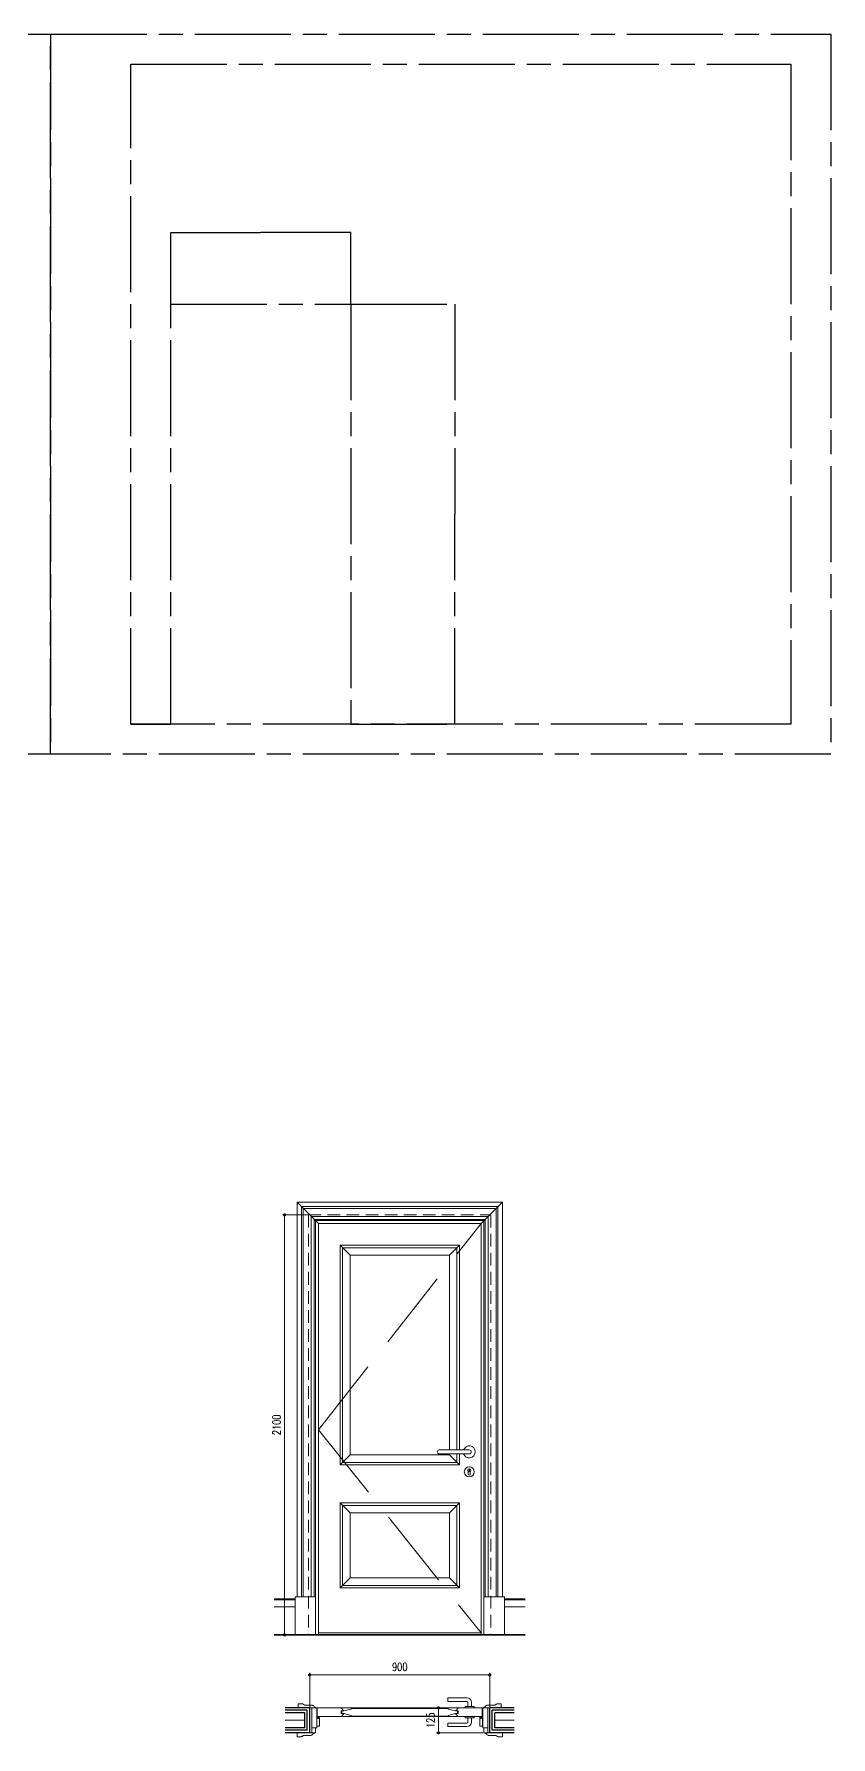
# Model space of a CAD drawing. Header units: inches. Extents: x 4882 to 24082, y 3624 to 18190.
# Drawn here: x 19628 to 23611, y 9678 to 18190 of the extents above; entities that cross this region are included whole.
import ezdxf

# ---------------------------------------------------------------- set-up
doc = ezdxf.new("R2010")
doc.units = ezdxf.units.IN
doc.header["$MEASUREMENT"] = 0
for name, pattern in [('ACAD_ISO08W100', [36, 24, -3, 6, -3]), ('DASHED', [70, 50, -20]), ('HIDDEN', [9.525, 6.35, -3.175])]:
    doc.linetypes.add(name, pattern=pattern)
for name, color, linetype, lineweight in [('0_20mm_Line_Weight', 3, 'Continuous', 20), ('0_35mm_Line_Weight', 4, 'Continuous', 35), ('Dimensions_Levels', 30, 'Continuous', 18), ('Doors', 250, 'Continuous', 20), ('Insulation', 31, 'Continuous', 9), ('Partition_Framed', 4, 'Continuous', 25), ('Window_Pivot_Lines', 91, 'Continuous', 9)]:
    doc.layers.add(name, color=color, linetype=linetype, lineweight=lineweight)
doc.styles.add('0020_Notes', font='romans.shx', dxfattribs={"width": 0.75, "height": 40})
doc.styles.get("Standard").update_dxf_attribs({"font": 'arial.ttf'})
doc.linetypes.add('BATTING', pattern='A,0.00254,-2.54,[134,ltypeshp.shx,S=2.54,R=0,X=-2.54,Y=0],-5.08,[134,ltypeshp.shx,S=2.54,R=180,X=2.54,Y=0],-2.54', length=10.16254)
doc.dimstyles.new('dim 20_dwgmodels.com', dxfattribs={"dimtxt": 40, "dimasz": 16, "dimexe": 10, "dimexo": 5, "dimgap": 20, "dimtad": 1, "dimdec": 0, "dimdsep": 46, "dimtxsty": '0020_Notes', "dimblk": 'DOT', "dimcen": 2.5, "dimclrd": 4, "dimclre": 4, "dimclrt": 90, "dimadec": 0, "dimazin": 0, "dimtfac": 1, "dimtdec": 0, "dimtmove": 0, "dimatfit": 3, "dimldrblk": 'DOT', "dimfxl": 1, "dimtolj": 1, "dimlwd": 18, "dimlwe": 18, "dimarcsym": 0})
doc.dimstyles.get("Standard").update_dxf_attribs({"dimtxt": 0.18, "dimasz": 0.18, "dimexe": 0.18, "dimexo": 0.0625, "dimgap": 0.09, "dimtad": 0, "dimtih": 1, "dimtoh": 1, "dimdec": 4, "dimzin": 0, "dimdsep": 46, "dimtxsty": 'Standard', "dimcen": 0.09, "dimadec": 0, "dimazin": 0, "dimtfac": 1, "dimtdec": 4, "dimtofl": 0, "dimtmove": 0, "dimatfit": 3, "dimfxl": 1, "dimtolj": 1, "dimtzin": 0, "dimarcsym": 0})

# ---------------------------------------------------------------- blocks, each defined once
blk = doc.blocks.new('*D89')
at = {"color": 0, "linetype": 'ACAD_ISO08W100', "lineweight": -2, "ltscale": 20, "transparency": 16777216}
for p, q in [((21211.1, 16840.2), (21732.2, 16840.2)), ((21732, 16840), (21732, 15790.4)), ((21732, 14740.4), (21732, 15790)), ((21211.1, 14740.2), (21732.2, 14740.2))]:
    blk.add_line(p, q, dxfattribs=at)
at = {"color": 0, "linetype": 'ACAD_ISO08W100', "ltscale": 20, "transparency": 16777216}
for points in [[(21732, 16840), (21732.1, 16840), (21732, 16840.2)], [(21732, 14740.4), (21732.1, 14740.4), (21732, 14740.2)]]:
    blk.add_solid(points, dxfattribs=at)
at = {"color": 0, "linetype": 'ACAD_ISO08W100', "ltscale": 20, "transparency": 16777216, "insert": (21732, 15790.2), "char_height": 0.18, "attachment_point": 5}
blk.add_mtext('\\A1;2100.0000', dxfattribs=at)
blk = doc.blocks.new('*D90')
at = {"color": 0, "linetype": 'ACAD_ISO08W100', "lineweight": -2, "ltscale": 20, "transparency": 16777216}
for p, q in [((20311, 16840.2), (20311, 17197.9)), ((20311.2, 17197.7), (20760.4, 17197.7)), ((21210.9, 17197.7), (20761.6, 17197.7)), ((21211, 16840.2), (21211, 17197.9))]:
    blk.add_line(p, q, dxfattribs=at)
at = {"color": 0, "linetype": 'ACAD_ISO08W100', "ltscale": 20, "transparency": 16777216}
for points in [[(20311.2, 17197.7), (20311.2, 17197.6), (20311, 17197.7)], [(21210.9, 17197.7), (21210.9, 17197.6), (21211, 17197.7)]]:
    blk.add_solid(points, dxfattribs=at)
at = {"color": 0, "linetype": 'ACAD_ISO08W100', "ltscale": 20, "transparency": 16777216, "insert": (20761, 17197.7), "char_height": 0.18, "attachment_point": 5}
blk.add_mtext('\\A1;900.0000', dxfattribs=at)
blk = doc.blocks.new('_Dot')
at = {"color": 0, "lineweight": -2}
blk.add_line((-0.5, 0), (-1, 0), dxfattribs=at)
at = {"color": 0, "const_width": 0.5}
blk.add_lwpolyline([(-0.25, 0, 1), (0.25, 0, 1)], format="xyb", close=True, dxfattribs=at)
blk = doc.blocks.new('*D74')
at = {"layer": 'Dimensions_Levels', "color": 4, "lineweight": 18, "transparency": 16777216}
for p, q in [((21050.5, 12287.8), (20870.1, 12287.8)), ((20880.1, 10203.8), (20880.1, 12271.8)), ((20927.8, 10187.8), (20870.1, 10187.8))]:
    blk.add_line(p, q, dxfattribs=at)
at = {"layer": 'Dimensions_Levels', "color": 4, "lineweight": 18, "transparency": 16777216, "xscale": 16, "yscale": 16, "zscale": 16}
for p, rotation in [((20880.1, 12287.8), 90), ((20880.1, 10187.8), 270)]:
    blk.add_blockref('_Dot', p, dxfattribs=dict(at, rotation=rotation))
at = {"layer": 'Dimensions_Levels', "color": 90, "transparency": 16777216, "insert": (20840.1, 11237.8), "char_height": 40, "attachment_point": 5, "rotation": 90, "style": '0020_Notes'}
blk.add_mtext('\\A1;2100', dxfattribs=at)
blk = doc.blocks.new('*D72')
at = {"layer": 'Dimensions_Levels', "color": 4, "lineweight": 18, "transparency": 16777216}
for p, q in [((21005.8, 9828.3), (21005.8, 9997.7)), ((21021.8, 9987.7), (21889.8, 9987.7)), ((21905.8, 9828.3), (21905.8, 9997.7))]:
    blk.add_line(p, q, dxfattribs=at)
at = {"layer": 'Dimensions_Levels', "color": 4, "lineweight": 18, "transparency": 16777216, "xscale": 16, "yscale": 16, "zscale": 16, "rotation": 180}
blk.add_blockref('_Dot', (21005.8, 9987.7), dxfattribs=at)
at = {"layer": 'Dimensions_Levels', "color": 4, "lineweight": 18, "transparency": 16777216, "xscale": 16, "yscale": 16, "zscale": 16}
blk.add_blockref('_Dot', (21905.8, 9987.7), dxfattribs=at)
at = {"layer": 'Dimensions_Levels', "color": 90, "transparency": 16777216, "insert": (21455.8, 10027.7), "char_height": 40, "attachment_point": 5, "style": '0020_Notes'}
blk.add_mtext('\\A1;900', dxfattribs=at)
blk = doc.blocks.new('*D73')
at = {"layer": 'Dimensions_Levels', "color": 4, "lineweight": 18, "transparency": 16777216}
for p, q in [((21862.8, 9823.3), (21639.7, 9823.3)), ((21649.7, 9807.3), (21649.7, 9714.3)), ((21871.8, 9698.3), (21639.7, 9698.3))]:
    blk.add_line(p, q, dxfattribs=at)
at = {"layer": 'Dimensions_Levels', "color": 4, "lineweight": 18, "transparency": 16777216, "xscale": 16, "yscale": 16, "zscale": 16}
for p, rotation in [((21649.7, 9823.3), 90), ((21649.7, 9698.3), 270)]:
    blk.add_blockref('_Dot', p, dxfattribs=dict(at, rotation=rotation))
at = {"layer": 'Dimensions_Levels', "color": 90, "transparency": 16777216, "insert": (21609.7, 9760.8), "char_height": 40, "attachment_point": 5, "rotation": 90, "style": '0020_Notes'}
blk.add_mtext('\\A1;125', dxfattribs=at)
blk = doc.blocks.new('Door_Arch')
at = {"layer": 'Doors'}
for p, q in [((-64, 20.6), (-86, 20.6)), ((-86, 20.6), (-86, 0)), ((0, 0), (-86, 0)), ((-64, 17.5), (-64, 20.6)), ((-55, 13.5), (-55, 15.1)), ((-15, 13.5), (-55, 13.5)), ((-15, 11.1), (-15, 13.5)), ((0, 0), (0, 3.2))]:
    blk.add_line(p, q, dxfattribs=at)
blk.add_lwpolyline([(-64, 17.5, 0.073464), (-64, 18.3, 0.073464)], format="xyb", dxfattribs=at)
for centre, radius, start, end in [((-62.4, 14.3), 3.54, 33.549, 117.2539), ((-56, 20.3), 5.33, 229.41856, 280.58852), ((-13.3, 5.4), 6.01, 17.25309, 106.79373), ((-1.5, 9.4), 6.44, 200.77278, 283.85855)]:
    blk.add_arc(centre, radius, start, end, dxfattribs=at)

msp = doc.modelspace()

# ---------------------------------------------------------------- linework, layer by layer
at = {"color": 7, "linetype": 'ACAD_ISO08W100', "ltscale": 20}
for p, q in [((14911.04437, 18190.17479), (19711.04437, 18190.17479)), ((19711.04437, 18190.17479), (19711.04437, 14590.17479)), ((19711.04437, 14590.17479), (19711.04437, 18190.17479)), ((19711.04437, 18190.17479), (23611.04437, 18190.17479)), ((23611.04437, 18190.17479), (23611.04437, 14590.17479)), ((20111.04437, 14740.17479), (20111.04437, 18040.17479)), ((20111.04437, 18040.17479), (23411.04437, 18040.17479)), ((23411.04437, 18040.17479), (23411.04437, 14740.17479)), ((20311.04437, 14740.17479), (20311.04437, 16840.17479)), ((20311.04437, 16840.17479), (21211.04437, 16840.17479)), ((21211.04437, 16840.17479), (21211.04437, 14740.17479)), ((23411.04437, 14740.17479), (20111.04437, 14740.17479)), ((20111.04437, 14740.17479), (20311.04437, 14740.17479)), ((19711.04437, 14590.17479), (14911.04437, 14590.17479)), ((23611.04437, 14590.17479), (19711.04437, 14590.17479))]:
    msp.add_line(p, q, dxfattribs=at)
msp.add_lwpolyline([(20111.04437, 18040.17479), (23411.04437, 18040.17479), (23411.04437, 14740.17479), (20111.04437, 14740.17479)], close=True, dxfattribs=at)
at = {"layer": '0_20mm_Line_Weight', "linetype": 'HIDDEN', "ltscale": 10}
for p, q in [((20999.79441, 12287.80488), (20999.79441, 10187.80488)), ((20999.79441, 12287.80488), (21911.79441, 12287.80488)), ((21911.79441, 12287.80488), (21911.79441, 10187.80488))]:
    msp.add_line(p, q, dxfattribs=at)
at = {"layer": '0_35mm_Line_Weight'}
msp.add_line((20828.19509, 10187.80488), (22083.39373, 10187.80488), dxfattribs=at)
at = {"layer": 'Doors', "color": 7}
for p, q in [((20942.81394, 12350.78535), (20942.81394, 10378.77988)), ((20942.81394, 12350.78535), (21968.77488, 12350.78535)), ((20942.81394, 12350.78535), (21049.48018, 12244.11911)), ((21862.10864, 12244.11911), (21968.77488, 12350.78535)), ((21968.77488, 12350.78535), (21968.77488, 10378.77988)), ((20964.75714, 12328.84214), (21946.83168, 12328.84214)), ((20964.75714, 12328.84214), (20964.75714, 10378.77988)), ((20973.77426, 12319.82503), (20973.77426, 10378.77988)), ((20973.77426, 12319.82503), (21937.81456, 12319.82503)), ((21013.75656, 12279.84273), (21013.75656, 10378.77988)), ((21013.75656, 12279.84273), (21897.83226, 12279.84273)), ((21028.79441, 12264.80488), (21882.79441, 12264.80488)), ((21028.79441, 12264.80488), (21028.79441, 10378.77988)), ((21034.79441, 12258.80488), (21034.79441, 10187.80488)), ((21034.79441, 12258.80488), (21876.79441, 12258.80488)), ((21876.79441, 12258.80488), (21876.79441, 10187.80488)), ((21882.79441, 12264.80488), (21882.79441, 10378.77988)), ((21897.83226, 12279.84273), (21897.83226, 10378.77988)), ((21937.81456, 12319.82503), (21937.81456, 10378.77988)), ((21946.83168, 12328.84214), (21946.83168, 10378.77988)), ((21049.48018, 12244.11911), (21049.48018, 10187.80488)), ((21049.48018, 12244.11911), (21862.10864, 12244.11911)), ((21862.10864, 12244.11911), (21862.10864, 10187.80488)), ((21157.79441, 12135.80488), (21157.79441, 11037.80488)), ((21157.79441, 12135.80488), (21753.79441, 12135.80488)), ((21157.79441, 12135.80488), (21207.79441, 12085.80488)), ((21170.29441, 12123.30488), (21741.29441, 12123.30488)), ((21170.29441, 12123.30488), (21170.29441, 11050.30488)), ((21703.79441, 12085.80488), (21753.79441, 12135.80488)), ((21741.29441, 12123.30488), (21741.29441, 11112.80488)), ((21753.79441, 12135.80488), (21753.79441, 11112.80488)), ((21207.79441, 12085.80488), (21207.79441, 11087.80488)), ((21207.79441, 12085.80488), (21703.79441, 12085.80488)), ((21703.79441, 12085.80488), (21703.79441, 11112.80488)), ((21207.79441, 11087.80488), (21157.79441, 11037.80488)), ((21703.79441, 11087.80488), (21207.79441, 11087.80488)), ((21803.45955, 11112.80488), (21653.45955, 11112.80488)), ((21803.45955, 11092.80488), (21653.45955, 11092.80488)), ((21703.79441, 11092.80488), (21703.79441, 11087.80488)), ((21703.79441, 11087.80488), (21753.79441, 11037.80488)), ((21741.29441, 11092.80488), (21741.29441, 11050.30488)), ((21753.79441, 11092.80488), (21753.79441, 11037.80488)), ((21753.79441, 11037.80488), (21157.79441, 11037.80488)), ((21741.29441, 11050.30488), (21170.29441, 11050.30488)), ((21798.45955, 11004.65306), (21798.45955, 10990.74323)), ((21804.05955, 11014.89525), (21802.85955, 11014.89525)), ((21802.85955, 11005.59122), (21802.85955, 11014.89525)), ((21804.05955, 11005.59122), (21802.85955, 11005.59122)), ((21804.05955, 11014.89525), (21804.05955, 11005.59122)), ((21808.45955, 11004.65306), (21808.45955, 10990.74323)), ((21753.79441, 10847.80488), (21157.79441, 10847.80488)), ((21157.79441, 10847.80488), (21157.79441, 10422.80488)), ((21157.79441, 10847.80488), (21207.79441, 10797.80488)), ((21741.29441, 10835.30488), (21170.29441, 10835.30488)), ((21170.29441, 10835.30488), (21170.29441, 10435.30488)), ((21753.79441, 10847.80488), (21703.79441, 10797.80488)), ((21741.29441, 10835.30488), (21741.29441, 10435.30488)), ((21753.79441, 10847.80488), (21753.79441, 10422.80488)), ((21703.79441, 10797.80488), (21207.79441, 10797.80488)), ((21207.79441, 10797.80488), (21207.79441, 10472.80488)), ((21703.79441, 10797.80488), (21703.79441, 10472.80488)), ((21157.79441, 10422.80488), (21207.79441, 10472.80488)), ((21703.79441, 10472.80488), (21207.79441, 10472.80488)), ((21753.79441, 10422.80488), (21703.79441, 10472.80488)), ((21753.79441, 10422.80488), (21157.79441, 10422.80488)), ((21741.29441, 10435.30488), (21170.29441, 10435.30488)), ((20932.81394, 10368.77988), (20828.19509, 10368.77988)), ((20932.81394, 10362.42988), (20828.19509, 10362.42988)), ((20932.81394, 10327.50488), (20828.19509, 10327.50488)), ((21034.79441, 10378.77988), (20932.81394, 10378.77988)), ((20932.81394, 10378.77988), (20932.81394, 10187.80488)), ((21876.79441, 10378.77988), (21978.77488, 10378.77988)), ((21978.77488, 10378.77988), (21978.77488, 10187.80488)), ((22083.39373, 10368.77988), (21978.77488, 10368.77988)), ((22083.39373, 10362.42988), (21978.77488, 10362.42988)), ((22083.39373, 10327.50488), (21978.77488, 10327.50488)), ((21049.48018, 10197.80488), (21862.10864, 10197.80488)), ((21015.79441, 9723.33601), (21015.79441, 9823.33601)), ((21015.79441, 9823.33601), (21040.79441, 9823.33601)), ((21040.79441, 9723.33601), (21040.79441, 9823.33601)), ((21043.79441, 9823.33601), (21163.79441, 9823.33601)), ((21043.79441, 9779.33601), (21043.79441, 9823.33601)), ((21163.79441, 9823.33601), (21163.79441, 9820.33601)), ((21176.29441, 9807.58601), (21213.79441, 9817.33601)), ((21176.29441, 9807.58601), (21176.29441, 9810.58601)), ((21176.29441, 9795.08601), (21176.29441, 9792.08601)), ((21176.29441, 9795.08601), (21213.79441, 9785.33601)), ((21697.79441, 9820.33601), (21213.79441, 9820.33601)), ((21213.79441, 9817.33601), (21213.79441, 9820.33601)), ((21697.79441, 9817.33601), (21697.79441, 9820.33601)), ((21735.29441, 9807.58601), (21697.79441, 9817.33601)), ((21735.29441, 9795.08601), (21697.79441, 9785.33601)), ((21735.29441, 9807.58601), (21735.29441, 9810.58601)), ((21735.29441, 9795.08601), (21735.29441, 9792.08601)), ((21747.79441, 9823.33601), (21747.79441, 9820.33601)), ((21867.79441, 9823.33601), (21747.79441, 9823.33601)), ((21867.79441, 9779.33601), (21867.79441, 9823.33601)), ((21870.79441, 9723.33601), (21870.79441, 9823.33601)), ((21895.79441, 9823.33601), (21870.79441, 9823.33601)), ((21895.79441, 9723.33601), (21895.79441, 9823.33601)), ((21015.79441, 9723.33601), (21015.79441, 9698.33601)), ((21015.79441, 9723.33601), (21040.79441, 9723.33601)), ((21034.79441, 9723.33601), (21034.79441, 9698.33601)), ((21042.79441, 9775.98047), (21041.79441, 9774.98047)), ((21041.79441, 9774.98047), (21041.79441, 9731.98047)), ((21041.79441, 9731.98047), (21042.79441, 9730.98047)), ((21054.48018, 9730.98047), (21042.77851, 9730.98047)), ((21042.79441, 9775.98047), (21046.69608, 9775.98047)), ((21043.79441, 9779.33601), (21163.79441, 9779.33601)), ((21046.69608, 9775.98047), (21046.69608, 9770.54802)), ((21046.69608, 9770.54802), (21050.57851, 9770.54802)), ((21050.57851, 9775.98047), (21050.57851, 9770.54802)), ((21050.57851, 9775.98047), (21054.48018, 9775.98047)), ((21054.48018, 9775.98047), (21055.48018, 9774.98047)), ((21055.48018, 9774.98047), (21055.48018, 9731.98047)), ((21163.79441, 9779.33601), (21163.79441, 9782.33601)), ((21213.79441, 9782.33601), (21213.79441, 9785.33601)), ((21697.79441, 9782.33601), (21213.79441, 9782.33601)), ((21697.79441, 9782.33601), (21697.79441, 9785.33601)), ((21747.79441, 9779.33601), (21747.79441, 9782.33601)), ((21867.79441, 9779.33601), (21747.79441, 9779.33601)), ((21857.10864, 9775.98047), (21856.10864, 9774.98047)), ((21856.10864, 9774.98047), (21856.10864, 9731.98047)), ((21856.10864, 9731.98047), (21857.10864, 9730.98047)), ((21861.01031, 9775.98047), (21857.10864, 9775.98047)), ((21857.10864, 9730.98047), (21868.81031, 9730.98047)), ((21861.01031, 9775.98047), (21861.01031, 9770.54802)), ((21864.89274, 9770.54802), (21861.01031, 9770.54802)), ((21868.79441, 9775.98047), (21864.89274, 9775.98047)), ((21864.89274, 9775.98047), (21864.89274, 9770.54802)), ((21868.79441, 9775.98047), (21869.79441, 9774.98047)), ((21869.79441, 9731.98047), (21868.79441, 9730.98047)), ((21869.79441, 9774.98047), (21869.79441, 9731.98047)), ((21895.79441, 9723.33601), (21870.79441, 9723.33601)), ((21876.79441, 9723.33601), (21876.79441, 9698.33601)), ((21895.79441, 9723.33601), (21895.79441, 9698.33601)), ((21034.79441, 9698.33601), (21028.79441, 9698.33601)), ((21876.79441, 9698.33601), (21882.79441, 9698.33601))]:
    msp.add_line(p, q, dxfattribs=at)
at = {"layer": 'Doors', "color": 7, "linetype": 'Continuous'}
for p, q in [((21747.79441, 9823.33601), (21163.79441, 9823.33601)), ((21163.79441, 9807.58601), (21163.79441, 9795.08601)), ((21176.29441, 9807.58601), (21163.79441, 9807.58601)), ((21176.29441, 9795.08601), (21163.79441, 9795.08601)), ((21166.79441, 9807.58601), (21166.79441, 9795.08601)), ((21791.81247, 9873.33601), (21696.81247, 9873.33601)), ((21696.81247, 9855.33601), (21696.81247, 9873.33601)), ((21791.81247, 9855.33601), (21696.81247, 9855.33601)), ((21735.29441, 9807.58601), (21747.79441, 9807.58601)), ((21735.29441, 9795.08601), (21747.79441, 9795.08601)), ((21744.79441, 9807.58601), (21744.79441, 9795.08601)), ((21747.79441, 9807.58601), (21747.79441, 9795.08601)), ((21783.31247, 9823.33601), (21783.31247, 9829.33601)), ((21783.31247, 9829.33601), (21828.31247, 9829.33601)), ((21796.81247, 9829.33601), (21796.81247, 9850.33601)), ((21814.81247, 9829.33601), (21814.81247, 9850.33601)), ((21828.31247, 9829.33601), (21828.31247, 9823.33601)), ((21747.79441, 9779.33601), (21163.79441, 9779.33601)), ((21696.81247, 9747.33601), (21696.81247, 9729.33601)), ((21791.81247, 9747.33601), (21696.81247, 9747.33601)), ((21791.81247, 9729.33601), (21696.81247, 9729.33601)), ((21783.31247, 9779.33601), (21783.31247, 9773.33601)), ((21783.31247, 9773.33601), (21828.31247, 9773.33601)), ((21796.81247, 9773.33601), (21796.81247, 9752.33601)), ((21814.81247, 9773.33601), (21814.81247, 9752.33601)), ((21828.31247, 9773.33601), (21828.31247, 9779.33601))]:
    msp.add_line(p, q, dxfattribs=at)
at = {"layer": 'Doors'}
msp.add_line((21055.48018, 9731.98047), (21054.48018, 9730.98047), dxfattribs=at)
at = {"layer": 'Doors', "color": 7}
for centre, radius in [((21803.45955, 11002.80488), 25), ((21803.45955, 11010.24323), 7.5)]:
    msp.add_circle(centre, radius, dxfattribs=at)
for centre, radius, start, end in [((21653.45955, 11102.80488), 10, 90, 270), ((21803.45955, 11102.80488), 30, 199.471220633, 160.528779367), ((21803.45955, 11102.80488), 10, 270, 90), ((21803.45955, 10990.74323), 5, 180, 0), ((21163.79441, 9813.8921), 6.44391, 14.091538252, 90), ((21176.29441, 9817.02993), 6.44391, 194.091538252, 270), ((21176.29441, 9785.6421), 6.44391, 90, 165.908461748), ((21735.29441, 9817.02993), 6.44391, 270, 345.908461748), ((21735.29441, 9785.6421), 6.44391, 14.091538252, 90), ((21747.79441, 9813.8921), 6.44391, 90, 165.908461748), ((21163.79441, 9788.77993), 6.44391, 270, 345.908461748), ((21747.79441, 9788.77993), 6.44391, 194.091538252, 270)]:
    msp.add_arc(centre, radius, start, end, dxfattribs=at)
at = {"layer": 'Doors', "color": 7, "linetype": 'Continuous'}
for centre, radius, start, end in [((21791.81247, 9850.33602), 23, 0, 90), ((21791.81247, 9850.33602), 5, 0, 90), ((21048.80301, 9772.88901), 6.06018, 30.672292209, 149.327707791), ((21791.81247, 9752.33601), 23, 270, 0), ((21791.81247, 9752.33601), 5, 270, 0), ((21862.78581, 9772.88901), 6.06018, 30.672292209, 149.327707791)]:
    msp.add_arc(centre, radius, start, end, dxfattribs=at)
at = {"layer": 'Insulation', "linetype": 'BATTING', "ltscale": 3.3}
for p, q in [((20980.79441, 9760.83601), (20883.09442, 9760.83601)), ((22028.49441, 9760.83601), (21930.79441, 9760.83601))]:
    msp.add_line(p, q, dxfattribs=at)
at = {"layer": 'Partition_Framed'}
for p, q in [((21005.79441, 9823.33601), (20883.09442, 9823.33601)), ((20980.79441, 9798.33601), (20883.09442, 9798.33601)), ((20980.79441, 9723.33601), (20980.79441, 9798.33601)), ((21005.79441, 9698.33601), (21005.79441, 9823.33601)), ((21905.79441, 9698.33601), (21905.79441, 9823.33601)), ((22028.49441, 9823.33601), (21905.79441, 9823.33601)), ((21930.79441, 9723.33601), (21930.79441, 9798.33601)), ((22028.49441, 9798.33601), (21930.79441, 9798.33601)), ((20980.79441, 9723.33601), (20883.09442, 9723.33601)), ((22028.49441, 9723.33601), (21930.79441, 9723.33601)), ((21005.79441, 9698.33601), (20883.09442, 9698.33601)), ((22028.49441, 9698.33601), (21905.79441, 9698.33601))]:
    msp.add_line(p, q, dxfattribs=at)
at = {"layer": 'Partition_Framed', "color": 8}
for p, q in [((20993.29441, 9810.83601), (20883.09442, 9810.83601)), ((20993.29441, 9710.83601), (20993.29441, 9810.83601)), ((21918.29441, 9710.83601), (21918.29441, 9810.83601)), ((22028.49441, 9810.83601), (21918.29441, 9810.83601)), ((20993.29441, 9710.83601), (20883.09442, 9710.83601)), ((22028.49441, 9710.83601), (21918.29441, 9710.83601))]:
    msp.add_line(p, q, dxfattribs=at)
at = {"layer": 'Window_Pivot_Lines', "color": 9, "linetype": 'DASHED', "ltscale": 8}
for q in [(21862.10864, 12244.11911), (21862.10864, 10197.80488)]:
    msp.add_line((21049.48018, 11212.96199), q, dxfattribs=at)

# ---------------------------------------------------------------- block references
at = {"color": 7}
msp.add_blockref('Door_Arch', (21034.79441, 9823.33601), dxfattribs=at)
at = {"color": 7, "xscale": -1}
msp.add_blockref('Door_Arch', (21876.79441, 9823.33601), dxfattribs=at)
at = {"color": 7, "xscale": -1, "rotation": 180}
msp.add_blockref('Door_Arch', (21028.79441, 9698.33601), dxfattribs=at)
at = {"color": 7, "rotation": 180}
msp.add_blockref('Door_Arch', (21882.79441, 9698.33601), dxfattribs=at)

# ---------------------------------------------------------------- dimensions: what is measured, and where the dimension line sits
at = {"color": 7, "linetype": 'ACAD_ISO08W100', "ltscale": 20}
dim = msp.add_linear_dim(base=(21211.04437, 17197.67479), p1=(20311.04437, 16840.17479), p2=(21211.04437, 16840.17479), dimstyle='Standard', dxfattribs=at)
dim.commit()
dim.dimension.update_dxf_attribs({"geometry": '*D90', "text_midpoint": (20761.04437, 17197.67479)})
dim = msp.add_linear_dim(base=(21732.04437, 14740.17479), p1=(21211.04437, 16840.17479), p2=(21211.04437, 14740.17479), angle=90, dimstyle='Standard', dxfattribs=at)
dim.commit()
dim.dimension.update_dxf_attribs({"geometry": '*D89', "text_midpoint": (21732.04437, 15790.17479)})
at = {"layer": 'Dimensions_Levels'}
for base, p1, p2, picture, middle in [((20880.06552, 12287.80488), (20932.81394, 10187.80488), (21055.48018, 12287.80488), '*D74', (20840.06552, 11237.80488)), ((21649.71967, 9698.33601), (21867.79441, 9823.33601), (21876.79441, 9698.33601), '*D73', (21609.71967, 9760.83601))]:
    dim = msp.add_linear_dim(base=base, p1=p1, p2=p2, angle=90, dimstyle='dim 20_dwgmodels.com', dxfattribs=at)
    dim.commit()
    dim.dimension.update_dxf_attribs({"geometry": picture, "text_midpoint": middle})
dim = msp.add_linear_dim(base=(21905.79441, 9987.69969), p1=(21005.79441, 9823.33601), p2=(21905.79441, 9823.33601), dimstyle='dim 20_dwgmodels.com', dxfattribs=at)
dim.commit()
dim.dimension.update_dxf_attribs({"geometry": '*D72', "text_midpoint": (21455.79441, 10027.69969)})

doc.saveas('drawing.dxf')
